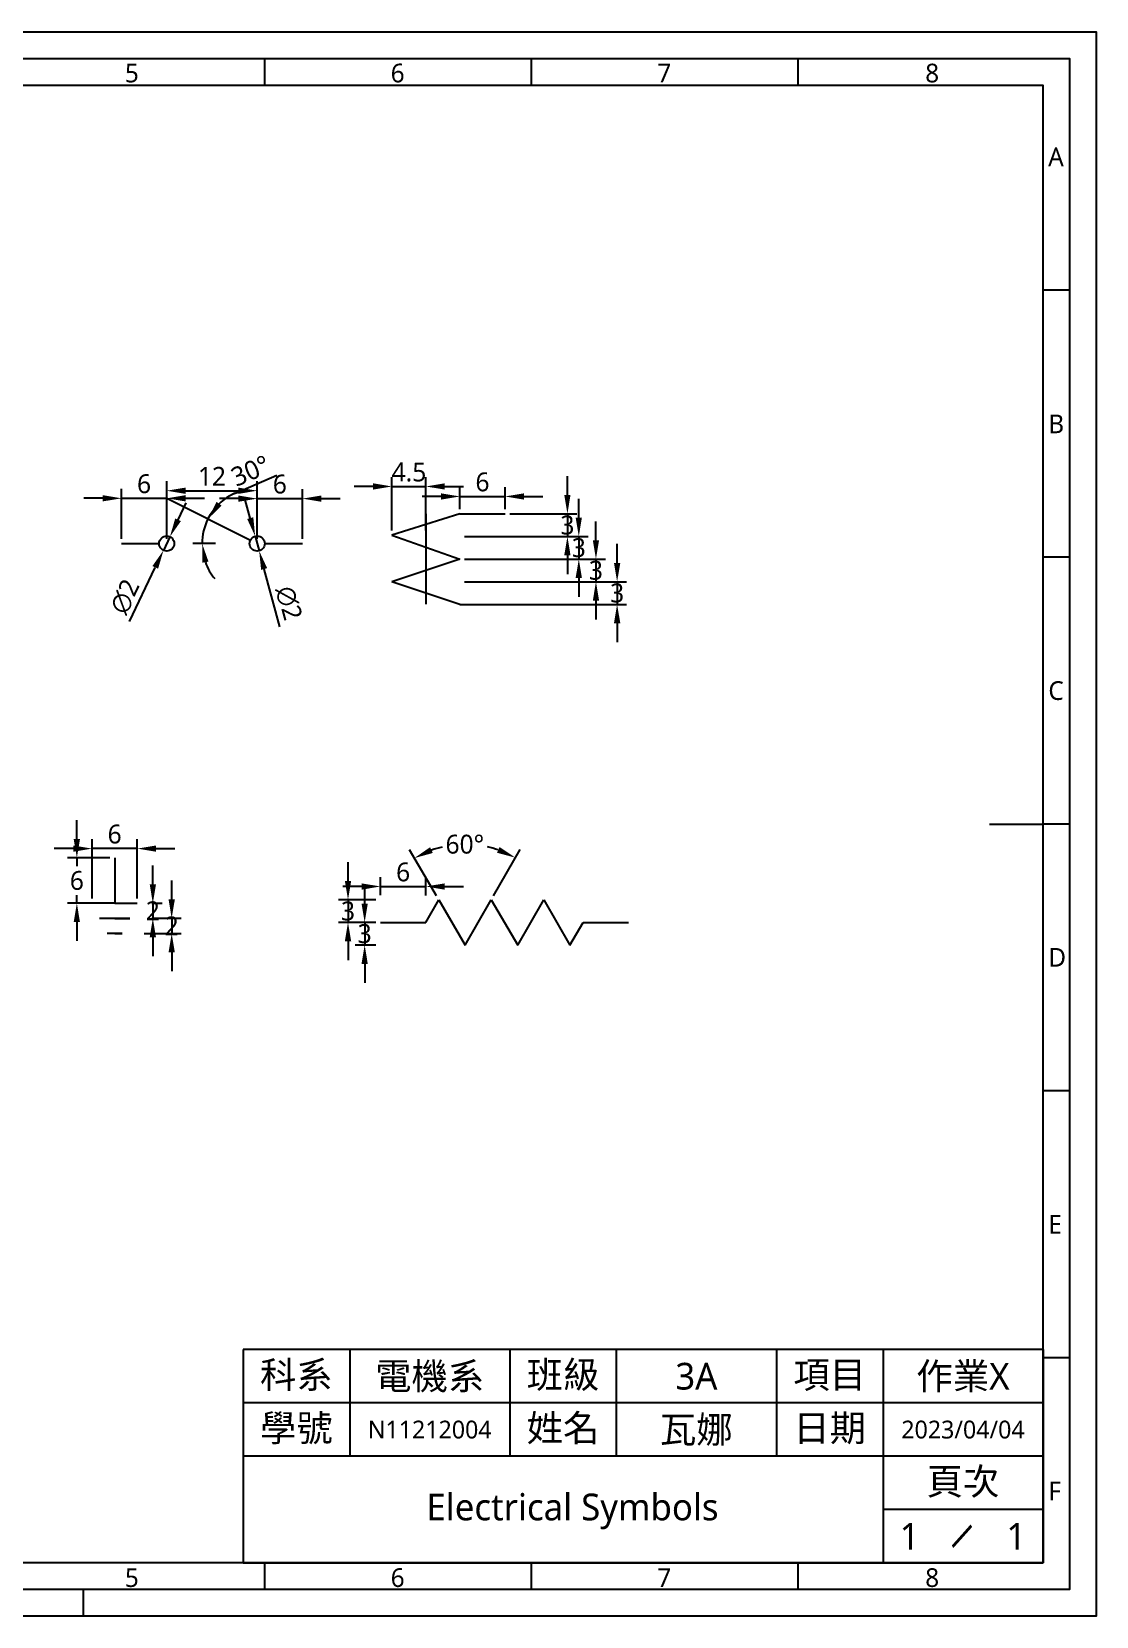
# Model space of a CAD drawing. Header units: millimetres. Extents: x -25 to 272, y -1 to 209.
# Drawn here: x 130.6 to 271.7, y -1.1 to 208.9 of the extents above; entities that cross this region are included whole.
import ezdxf
from ezdxf.enums import TextEntityAlignment as Align

# ---------------------------------------------------------------- set-up
doc = ezdxf.new("R2010")
doc.units = ezdxf.units.MM
doc.header["$LTSCALE"] = 6
for name, color, linetype in [('035', 5, 'Continuous'), ('07', 7, 'Continuous'), ('Layer2', 30, 'Continuous')]:
    doc.layers.add(name, color=color, linetype=linetype)
doc.styles.add('ISO Proportional', font='Microsoft JhengHei.ttf')
doc.styles.get("Standard").update_dxf_attribs({"font": 'Microsoft JhengHei.ttf'})
doc.styles.add('WD', font='Microsoft JhengHei.ttf')
doc.dimstyles.get("Standard").update_dxf_attribs({"dimtxt": 0.18, "dimasz": 0.18, "dimexe": 0.18, "dimexo": 0.0625, "dimgap": 0.09, "dimtad": 0, "dimtih": 1, "dimtoh": 1, "dimzin": 0, "dimdsep": 46, "dimtxsty": 'WD', "dimcen": 0.09, "dimadec": 0, "dimazin": 0, "dimtfac": 1, "dimtofl": 0, "dimtmove": 2, "dimatfit": 3, "dimfxl": 1, "dimtolj": 1, "dimtzin": 0, "dimarcsym": 0})

# ---------------------------------------------------------------- blocks, each defined once
blk = doc.blocks.new('IEC_border_a3')
at = {"layer": '035'}
for p, q in [((264, 292), (264, 287)), ((314, 292), (314, 287)), ((364, 292), (364, 287)), ((414.97, 248.54), (409.98, 248.54)), ((414.98, 198.5), (410, 198.5)), ((414.98, 148.5), (410, 148.5)), ((414.98, 98.5), (410, 98.5)), ((415, 48.46), (410.02, 48.46)), ((264, 10), (264, 5)), ((314, 10), (314, 5)), ((364, 10), (364, 5)), ((230, 5), (230, 0))]:
    blk.add_line(p, q, dxfattribs=at)
for points in [[(0, 297), (420, 297), (420, 0), (0, 0)], [(18, 287), (410, 287), (410, 10), (18, 10)]]:
    blk.add_lwpolyline(points, close=True, dxfattribs=at)
at = {"layer": '07'}
blk.add_line((400, 148.5), (410, 148.5), dxfattribs=at)
blk.add_lwpolyline([(13, 292), (415, 292), (415, 5), (13, 5)], close=True, dxfattribs=at)
at = {"layer": '035', "style": 'ISO Proportional'}
for s, p in [('5', (237.84, 287.5)), ('6', (287.69, 287.5)), ('7', (337.67, 287.5)), ('8', (387.92, 287.5)), ('A', (410.98, 271.79)), ('B', (411, 221.75)), ('C', (411, 171.75)), ('D', (411, 121.75)), ('E', (411.02, 71.72)), ('F', (411.02, 21.72)), ('5', (237.84, 5.5)), ('6', (287.69, 5.5)), ('7', (337.67, 5.5)), ('8', (387.92, 5.5))]:
    blk.add_text(s, height=3.5, dxfattribs=at).set_placement(p)
blk = doc.blocks.new('電腦輔助電機製圖作業圖框')
for p, q in [((289.9, 35.35), (183.84, 35.35)), ((183.84, 35.35), (183.84, 7.07)), ((197.98, 35.35), (197.98, 21.21)), ((219.19, 35.35), (219.19, 21.21)), ((233.33, 35.35), (233.33, 21.21)), ((254.55, 35.35), (254.55, 21.21)), ((268.69, 35.35), (268.69, 7.07)), ((289.9, 7.07), (289.9, 35.35)), ((289.9, 35.35), (289.9, 7.07)), ((289.9, 28.28), (183.84, 28.28)), ((289.9, 21.21), (183.84, 21.21)), ((289.9, 14.14), (268.69, 14.14)), ((183.84, 7.07), (289.9, 7.07))]:
    blk.add_line(p, q)
at = {"xscale": 0.7070707070707071, "yscale": 0.7070707070707071, "zscale": 0.7070707070707071}
blk.add_blockref('IEC_border_a3', (0, 0), dxfattribs=at)
at = {"insert": (190.91, 31.82), "char_height": 3.535, "attachment_point": 5, "style": 'ISO Proportional'}
blk.add_mtext_dynamic_manual_height_columns('科系', width=14.1414, gutter_width=8.84, heights=[0], dxfattribs=at)
at = {"char_height": 3.535, "attachment_point": 5}
for s, width, insert in [('班級', 14.1414, (226.26, 31.82)), ('項目', 14.1414, (261.62, 31.82)), ('學號', 14.1414, (190.91, 24.75)), ('姓名', 14.1414, (226.26, 24.75)), ('日期', 14.1414, (261.62, 24.75)), ('頁次', 21.2121, (279.29, 17.68))]:
    blk.add_mtext_dynamic_manual_height_columns(s, width=width, gutter_width=8.84, heights=[0], dxfattribs=dict(at, insert=insert))
at = {"insert": (279.16, 10.61), "char_height": 3.535, "attachment_point": 5, "rotation": 119.0276}
blk.add_mtext_dynamic_manual_height_columns('\\\\', width=21.2121, gutter_width=17.68, heights=[0], dxfattribs=at)
for tag, height, p in [('@科系', 3.54, (208.59, 31.82)), ('@班級', 3.54, (243.94, 31.82)), ('@項目', 3.54, (279.29, 31.82)), ('@學號', 2.36, (208.59, 24.75)), ('@姓名', 3.54, (243.94, 24.75)), ('@日期', 2.36, (279.29, 24.75)), ('@作業', 3.54, (227.52, 14.49)), ('@頁次', 3.54, (272.22, 10.61)), ('@總頁次', 3.54, (286.36, 10.61))]:
    blk.add_attdef(tag, text='', height=height).set_placement(p, align=Align.MIDDLE_CENTER)
at = {"flags": 9}
blk.add_attdef('WD_TB', (0, 0), '', height=3.54, dxfattribs=at)
blk = doc.blocks.new('*D33')
at = {"layer": 'Defpoints', "color": 0, "transparency": 16777216}
for p in [(148.49, 147.07), (142.49, 141.07), (148.49, 141.07)]:
    blk.add_point(p, dxfattribs=at)
at = {"layer": 'Layer2', "color": 0, "lineweight": -2, "transparency": 16777216}
for p, q in [((139.99, 147.07), (137.49, 147.07)), ((142.49, 141.7), (142.49, 148.32)), ((142.49, 147.07), (148.49, 147.07)), ((148.49, 141.7), (148.49, 148.32)), ((150.99, 147.07), (153.49, 147.07))]:
    blk.add_line(p, q, dxfattribs=at)
at = {"layer": 'Layer2', "color": 0, "transparency": 16777216}
for points in [[(139.99, 147.49), (139.99, 146.66), (142.49, 147.07)], [(150.99, 147.49), (150.99, 146.66), (148.49, 147.07)]]:
    blk.add_solid(points, dxfattribs=at)
at = {"layer": 'Layer2', "color": 0, "transparency": 16777216, "insert": (145.49, 148.99), "char_height": 2.5, "attachment_point": 5}
blk.add_mtext('\\A1;6', dxfattribs=at)
blk = doc.blocks.new('*D34')
at = {"layer": 'Defpoints', "color": 0, "transparency": 16777216}
for p in [(166.49, 147.03), (160.49, 141.07), (166.49, 141.07)]:
    blk.add_point(p, dxfattribs=at)
at = {"layer": 'Layer2', "color": 0, "lineweight": -2, "transparency": 16777216}
for p, q in [((157.99, 147.03), (155.49, 147.03)), ((160.49, 141.7), (160.49, 148.28)), ((160.49, 147.03), (166.49, 147.03)), ((166.49, 141.7), (166.49, 148.28)), ((168.99, 147.03), (171.49, 147.03))]:
    blk.add_line(p, q, dxfattribs=at)
at = {"layer": 'Layer2', "color": 0, "transparency": 16777216}
for points in [[(157.99, 147.44), (157.99, 146.61), (160.49, 147.03)], [(168.99, 147.44), (168.99, 146.61), (166.49, 147.03)]]:
    blk.add_solid(points, dxfattribs=at)
at = {"layer": 'Layer2', "color": 0, "transparency": 16777216, "insert": (163.49, 148.94), "char_height": 2.5, "attachment_point": 5}
blk.add_mtext('\\A1;6', dxfattribs=at)
blk = doc.blocks.new('*D35')
at = {"layer": 'Defpoints', "color": 0, "transparency": 16777216}
for p in [(160.49, 148.08), (148.49, 141.07), (160.49, 141.07)]:
    blk.add_point(p, dxfattribs=at)
at = {"layer": 'Layer2', "color": 0, "lineweight": -2, "transparency": 16777216}
for p, q in [((148.49, 141.7), (148.49, 149.33)), ((160.49, 141.7), (160.49, 149.33)), ((150.99, 148.08), (157.99, 148.08))]:
    blk.add_line(p, q, dxfattribs=at)
at = {"layer": 'Layer2', "color": 0, "transparency": 16777216}
for points in [[(150.99, 148.49), (150.99, 147.66), (148.49, 148.08)], [(157.99, 148.49), (157.99, 147.66), (160.49, 148.08)]]:
    blk.add_solid(points, dxfattribs=at)
at = {"layer": 'Layer2', "color": 0, "transparency": 16777216, "insert": (154.49, 149.98), "char_height": 2.5, "attachment_point": 5}
blk.add_mtext('\\A1;12', dxfattribs=at)
blk = doc.blocks.new('*D37')
at = {"layer": 'Defpoints', "color": 0, "transparency": 16777216}
for p in [(193.36, 145.02), (193.75, 142.02), (201.62, 142.02)]:
    blk.add_point(p, dxfattribs=at)
at = {"layer": 'Layer2', "color": 0, "lineweight": -2, "transparency": 16777216}
for p, q in [((201.62, 147.52), (201.62, 150.02)), ((193.98, 145.02), (202.87, 145.02)), ((201.62, 145.02), (201.62, 142.02)), ((194.38, 142.02), (202.87, 142.02)), ((201.62, 139.52), (201.62, 137.02))]:
    blk.add_line(p, q, dxfattribs=at)
at = {"layer": 'Layer2', "color": 0, "transparency": 16777216}
for points in [[(201.2, 147.52), (202.03, 147.52), (201.62, 145.02)], [(201.2, 139.52), (202.03, 139.52), (201.62, 142.02)]]:
    blk.add_solid(points, dxfattribs=at)
at = {"layer": 'Layer2', "color": 0, "transparency": 16777216, "insert": (201.62, 143.52), "char_height": 2.5, "attachment_point": 5}
blk.add_mtext('\\A1;3', dxfattribs=at)
blk = doc.blocks.new('*D38')
at = {"layer": 'Defpoints', "color": 0, "transparency": 16777216}
for p in [(187.36, 142.02), (187.36, 139.02), (203.13, 139.02)]:
    blk.add_point(p, dxfattribs=at)
at = {"layer": 'Layer2', "color": 0, "lineweight": -2, "transparency": 16777216}
for p, q in [((203.13, 144.52), (203.13, 147.02)), ((187.98, 142.02), (204.38, 142.02)), ((203.13, 142.02), (203.13, 139.02)), ((187.98, 139.02), (204.38, 139.02)), ((203.13, 136.52), (203.13, 134.02))]:
    blk.add_line(p, q, dxfattribs=at)
at = {"layer": 'Layer2', "color": 0, "transparency": 16777216}
for points in [[(202.71, 144.52), (203.54, 144.52), (203.13, 142.02)], [(202.71, 136.52), (203.54, 136.52), (203.13, 139.02)]]:
    blk.add_solid(points, dxfattribs=at)
at = {"layer": 'Layer2', "color": 0, "transparency": 16777216, "insert": (203.13, 140.52), "char_height": 2.5, "attachment_point": 5}
blk.add_mtext('\\A1;3', dxfattribs=at)
blk = doc.blocks.new('*D39')
at = {"layer": 'Defpoints', "color": 0, "transparency": 16777216}
for p in [(187.36, 139.02), (187.36, 136.02), (205.4, 136.02)]:
    blk.add_point(p, dxfattribs=at)
at = {"layer": 'Layer2', "color": 0, "lineweight": -2, "transparency": 16777216}
for p, q in [((205.4, 141.52), (205.4, 144.02)), ((187.98, 139.02), (206.65, 139.02)), ((205.4, 139.02), (205.4, 136.02)), ((187.98, 136.02), (206.65, 136.02)), ((205.4, 133.52), (205.4, 131.02))]:
    blk.add_line(p, q, dxfattribs=at)
at = {"layer": 'Layer2', "color": 0, "transparency": 16777216}
for points in [[(204.99, 141.52), (205.82, 141.52), (205.4, 139.02)], [(204.99, 133.52), (205.82, 133.52), (205.4, 136.02)]]:
    blk.add_solid(points, dxfattribs=at)
at = {"layer": 'Layer2', "color": 0, "transparency": 16777216, "insert": (205.4, 137.52), "char_height": 2.5, "attachment_point": 5}
blk.add_mtext('\\A1;3', dxfattribs=at)
blk = doc.blocks.new('*D40')
at = {"layer": 'Defpoints', "color": 0, "transparency": 16777216}
for p in [(187.36, 136.02), (187.36, 133.02), (208.21, 133.02)]:
    blk.add_point(p, dxfattribs=at)
at = {"layer": 'Layer2', "color": 0, "lineweight": -2, "transparency": 16777216}
for p, q in [((208.21, 138.52), (208.21, 141.02)), ((187.98, 136.02), (209.46, 136.02)), ((208.21, 136.02), (208.21, 133.02)), ((187.98, 133.02), (209.46, 133.02)), ((208.21, 130.52), (208.21, 128.02))]:
    blk.add_line(p, q, dxfattribs=at)
at = {"layer": 'Layer2', "color": 0, "transparency": 16777216}
for points in [[(207.79, 138.52), (208.63, 138.52), (208.21, 136.02)], [(207.79, 130.52), (208.63, 130.52), (208.21, 133.02)]]:
    blk.add_solid(points, dxfattribs=at)
at = {"layer": 'Layer2', "color": 0, "transparency": 16777216, "insert": (208.21, 134.52), "char_height": 2.5, "attachment_point": 5}
blk.add_mtext('\\A1;3', dxfattribs=at)
blk = doc.blocks.new('*D41')
at = {"layer": 'Defpoints', "color": 0, "transparency": 16777216}
for p in [(193.36, 147.32), (187.36, 145.02), (193.36, 145.02)]:
    blk.add_point(p, dxfattribs=at)
at = {"layer": 'Layer2', "color": 0, "lineweight": -2, "transparency": 16777216}
for p, q in [((184.86, 147.32), (182.36, 147.32)), ((187.36, 145.64), (187.36, 148.57)), ((187.36, 147.32), (193.36, 147.32)), ((193.36, 145.64), (193.36, 148.57)), ((195.86, 147.32), (198.36, 147.32))]:
    blk.add_line(p, q, dxfattribs=at)
at = {"layer": 'Layer2', "color": 0, "transparency": 16777216}
for points in [[(184.86, 147.73), (184.86, 146.9), (187.36, 147.32)], [(195.86, 147.73), (195.86, 146.9), (193.36, 147.32)]]:
    blk.add_solid(points, dxfattribs=at)
at = {"layer": 'Layer2', "color": 0, "transparency": 16777216, "insert": (190.36, 149.23), "char_height": 2.5, "attachment_point": 5}
blk.add_mtext('\\A1;6', dxfattribs=at)
blk = doc.blocks.new('*D42')
at = {"layer": 'Defpoints', "color": 0, "transparency": 16777216}
for p in [(182.86, 148.64), (178.36, 142.17), (182.86, 142.17)]:
    blk.add_point(p, dxfattribs=at)
at = {"layer": 'Layer2', "color": 0, "lineweight": -2, "transparency": 16777216}
for p, q in [((178.36, 142.8), (178.36, 149.89)), ((182.86, 142.8), (182.86, 149.89)), ((175.86, 148.64), (173.36, 148.64)), ((178.36, 148.64), (182.86, 148.64)), ((185.36, 148.64), (187.86, 148.64))]:
    blk.add_line(p, q, dxfattribs=at)
at = {"layer": 'Layer2', "color": 0, "transparency": 16777216}
for points in [[(175.86, 149.06), (175.86, 148.23), (178.36, 148.64)], [(185.36, 149.06), (185.36, 148.23), (182.86, 148.64)]]:
    blk.add_solid(points, dxfattribs=at)
at = {"layer": 'Layer2', "color": 0, "transparency": 16777216, "insert": (180.61, 150.54), "char_height": 2.5, "attachment_point": 5}
blk.add_mtext('\\A1;4.5', dxfattribs=at)
blk = doc.blocks.new('*D52')
at = {"layer": 'Defpoints', "color": 0, "transparency": 16777216}
for p in [(148.92, 141.98), (148.06, 140.17)]:
    blk.add_point(p, dxfattribs=at)
at = {"layer": 'Layer2', "color": 0, "lineweight": -2, "transparency": 16777216}
for p, q in [((150, 144.23), (151.08, 146.49)), ((148.92, 141.98), (148.06, 140.17)), ((143.55, 130.74), (146.98, 137.92))]:
    blk.add_line(p, q, dxfattribs=at)
at = {"layer": 'Layer2', "color": 0, "transparency": 16777216}
for points in [[(149.62, 144.41), (150.37, 144.05), (148.92, 141.98)], [(146.6, 138.1), (147.35, 137.74), (148.06, 140.17)]]:
    blk.add_solid(points, dxfattribs=at)
at = {"layer": 'Layer2', "color": 0, "transparency": 16777216, "insert": (142.95, 134.05), "char_height": 2.5, "attachment_point": 5, "rotation": 64.4464}
blk.add_mtext('\\A1;∅2', dxfattribs=at)
blk = doc.blocks.new('*D53')
at = {"layer": 'Defpoints', "color": 0, "transparency": 16777216}
for p in [(160.22, 142.04), (160.75, 140.11)]:
    blk.add_point(p, dxfattribs=at)
at = {"layer": 'Layer2', "color": 0, "lineweight": -2, "transparency": 16777216}
for p, q in [((159.57, 144.45), (158.91, 146.86)), ((160.22, 142.04), (160.75, 140.11)), ((163.5, 130.02), (161.41, 137.7))]:
    blk.add_line(p, q, dxfattribs=at)
at = {"layer": 'Layer2', "color": 0, "transparency": 16777216}
for points in [[(159.97, 144.56), (159.16, 144.34), (160.22, 142.04)], [(161.81, 137.81), (161.01, 137.59), (160.75, 140.11)]]:
    blk.add_solid(points, dxfattribs=at)
at = {"layer": 'Layer2', "color": 0, "transparency": 16777216, "insert": (164.68, 133.17), "char_height": 2.5, "attachment_point": 5, "rotation": 285.2617}
blk.add_mtext('\\A1;∅2', dxfattribs=at)
blk = doc.blocks.new('*D60')
at = {"layer": 'Defpoints', "color": 0, "transparency": 16777216}
for p in [(141.59, 99.41), (136.58, 93.41), (141.59, 93.41)]:
    blk.add_point(p, dxfattribs=at)
at = {"layer": 'Layer2', "color": 0, "lineweight": -2, "transparency": 16777216}
for p, q in [((136.58, 101.91), (136.58, 104.41)), ((140.97, 99.41), (135.33, 99.41)), ((136.58, 99.41), (136.58, 98.32)), ((140.97, 93.41), (135.33, 93.41)), ((136.58, 93.41), (136.58, 94.49)), ((136.58, 90.91), (136.58, 88.41))]:
    blk.add_line(p, q, dxfattribs=at)
at = {"layer": 'Layer2', "color": 0, "transparency": 16777216}
for points in [[(136.16, 101.91), (136.99, 101.91), (136.58, 99.41)], [(136.16, 90.91), (136.99, 90.91), (136.58, 93.41)]]:
    blk.add_solid(points, dxfattribs=at)
at = {"layer": 'Layer2', "color": 0, "transparency": 16777216, "insert": (136.58, 96.41), "char_height": 2.5, "attachment_point": 5}
blk.add_mtext('\\A1;6', dxfattribs=at)
blk = doc.blocks.new('*D61')
at = {"layer": 'Defpoints', "color": 0, "transparency": 16777216}
for p in [(138.59, 100.65), (138.59, 93.41), (144.59, 93.41)]:
    blk.add_point(p, dxfattribs=at)
at = {"layer": 'Layer2', "color": 0, "lineweight": -2, "transparency": 16777216}
for p, q in [((138.59, 94.03), (138.59, 101.9)), ((144.59, 94.03), (144.59, 101.9)), ((136.09, 100.65), (133.59, 100.65)), ((144.59, 100.65), (138.59, 100.65)), ((147.09, 100.65), (149.59, 100.65))]:
    blk.add_line(p, q, dxfattribs=at)
at = {"layer": 'Layer2', "color": 0, "transparency": 16777216}
for points in [[(136.09, 101.06), (136.09, 100.23), (138.59, 100.65)], [(147.09, 101.06), (147.09, 100.23), (144.59, 100.65)]]:
    blk.add_solid(points, dxfattribs=at)
at = {"layer": 'Layer2', "color": 0, "transparency": 16777216, "insert": (141.59, 102.56), "char_height": 2.5, "attachment_point": 5}
blk.add_mtext('\\A1;6', dxfattribs=at)
blk = doc.blocks.new('*D62')
at = {"layer": 'Defpoints', "color": 0, "transparency": 16777216}
for p in [(145.89, 93.41), (145.89, 91.41), (146.65, 91.41)]:
    blk.add_point(p, dxfattribs=at)
at = {"layer": 'Layer2', "color": 0, "lineweight": -2, "transparency": 16777216}
for p, q in [((146.65, 95.91), (146.65, 98.41)), ((146.52, 93.41), (147.9, 93.41)), ((146.65, 93.41), (146.65, 91.41)), ((146.52, 91.41), (147.9, 91.41)), ((146.65, 88.91), (146.65, 86.41))]:
    blk.add_line(p, q, dxfattribs=at)
at = {"layer": 'Layer2', "color": 0, "transparency": 16777216}
for points in [[(146.24, 95.91), (147.07, 95.91), (146.65, 93.41)], [(146.24, 88.91), (147.07, 88.91), (146.65, 91.41)]]:
    blk.add_solid(points, dxfattribs=at)
at = {"layer": 'Layer2', "color": 0, "transparency": 16777216, "insert": (146.65, 92.41), "char_height": 2.5, "attachment_point": 5}
blk.add_mtext('\\A1;2', dxfattribs=at)
blk = doc.blocks.new('*D63')
at = {"layer": 'Defpoints', "color": 0, "transparency": 16777216}
for p in [(145.89, 91.41), (144.87, 89.41), (149.15, 89.41)]:
    blk.add_point(p, dxfattribs=at)
at = {"layer": 'Layer2', "color": 0, "lineweight": -2, "transparency": 16777216}
for p, q in [((149.15, 93.91), (149.15, 96.41)), ((146.52, 91.41), (150.4, 91.41)), ((149.15, 91.41), (149.15, 89.41)), ((145.5, 89.41), (150.4, 89.41)), ((149.15, 86.91), (149.15, 84.41))]:
    blk.add_line(p, q, dxfattribs=at)
at = {"layer": 'Layer2', "color": 0, "transparency": 16777216}
for points in [[(148.74, 93.91), (149.57, 93.91), (149.15, 91.41)], [(148.74, 86.91), (149.57, 86.91), (149.15, 89.41)]]:
    blk.add_solid(points, dxfattribs=at)
at = {"layer": 'Layer2', "color": 0, "transparency": 16777216, "insert": (149.15, 90.41), "char_height": 2.5, "attachment_point": 5}
blk.add_mtext('\\A1;2', dxfattribs=at)
blk = doc.blocks.new('*D64')
at = {"layer": 'Defpoints', "color": 0, "transparency": 16777216}
for p in [(176.84, 93.87), (172.53, 90.87), (176.84, 90.87)]:
    blk.add_point(p, dxfattribs=at)
at = {"layer": 'Layer2', "color": 0, "lineweight": -2, "transparency": 16777216}
for p, q in [((172.53, 96.37), (172.53, 98.87)), ((176.22, 93.87), (171.28, 93.87)), ((172.53, 93.87), (172.53, 90.87)), ((176.22, 90.87), (171.28, 90.87)), ((172.53, 88.37), (172.53, 85.87))]:
    blk.add_line(p, q, dxfattribs=at)
at = {"layer": 'Layer2', "color": 0, "transparency": 16777216}
for points in [[(172.11, 96.37), (172.95, 96.37), (172.53, 93.87)], [(172.11, 88.37), (172.95, 88.37), (172.53, 90.87)]]:
    blk.add_solid(points, dxfattribs=at)
at = {"layer": 'Layer2', "color": 0, "transparency": 16777216, "insert": (172.53, 92.37), "char_height": 2.5, "attachment_point": 5}
blk.add_mtext('\\A1;3', dxfattribs=at)
blk = doc.blocks.new('*D65')
at = {"layer": 'Defpoints', "color": 0, "transparency": 16777216}
for p in [(176.84, 90.87), (174.74, 87.87), (176.84, 87.87)]:
    blk.add_point(p, dxfattribs=at)
at = {"layer": 'Layer2', "color": 0, "lineweight": -2, "transparency": 16777216}
for p, q in [((174.74, 93.37), (174.74, 95.87)), ((176.22, 90.87), (173.49, 90.87)), ((174.74, 90.87), (174.74, 87.87)), ((176.22, 87.87), (173.49, 87.87)), ((174.74, 85.37), (174.74, 82.87))]:
    blk.add_line(p, q, dxfattribs=at)
at = {"layer": 'Layer2', "color": 0, "transparency": 16777216}
for points in [[(174.32, 93.37), (175.15, 93.37), (174.74, 90.87)], [(174.32, 85.37), (175.15, 85.37), (174.74, 87.87)]]:
    blk.add_solid(points, dxfattribs=at)
at = {"layer": 'Layer2', "color": 0, "transparency": 16777216, "insert": (174.74, 89.37), "char_height": 2.5, "attachment_point": 5}
blk.add_mtext('\\A1;3', dxfattribs=at)
blk = doc.blocks.new('*D66')
at = {"layer": 'Defpoints', "color": 0, "transparency": 16777216}
for p in [(182.84, 95.63), (176.84, 93.87), (182.84, 93.83)]:
    blk.add_point(p, dxfattribs=at)
at = {"layer": 'Layer2', "color": 0, "lineweight": -2, "transparency": 16777216}
for p, q in [((176.84, 94.5), (176.84, 96.88)), ((182.84, 94.45), (182.84, 96.88)), ((174.34, 95.63), (171.84, 95.63)), ((176.84, 95.63), (182.84, 95.63)), ((185.34, 95.63), (187.84, 95.63))]:
    blk.add_line(p, q, dxfattribs=at)
at = {"layer": 'Layer2', "color": 0, "transparency": 16777216}
for points in [[(174.34, 96.04), (174.34, 95.21), (176.84, 95.63)], [(185.34, 96.04), (185.34, 95.21), (182.84, 95.63)]]:
    blk.add_solid(points, dxfattribs=at)
at = {"layer": 'Layer2', "color": 0, "transparency": 16777216, "insert": (179.84, 97.54), "char_height": 2.5, "attachment_point": 5}
blk.add_mtext('\\A1;6', dxfattribs=at)
blk = doc.blocks.new('*D67')
at = {"layer": 'Defpoints', "color": 0, "transparency": 16777216}
for p in [(190.34, 101.03), (184.56, 93.87), (191.52, 93.87), (188.07, 87.87), (188.07, 87.87)]:
    blk.add_point(p, dxfattribs=at)
at = {"layer": 'Layer2', "color": 0, "lineweight": -2, "transparency": 16777216}
for p, q in [((184.24, 94.41), (180.69, 100.47)), ((191.83, 94.41), (195.35, 100.53))]:
    blk.add_line(p, q, dxfattribs=at)
for start, end in [(103.3016, 109.5967), (70.8474, 77.1543)]:
    blk.add_arc((188.07, 87.87), 13.35, start, end, dxfattribs=at)
at = {"layer": 'Layer2', "color": 0, "transparency": 16777216}
for points in [[(183.77, 100.07), (183.41, 100.83), (181.32, 99.39)], [(192.62, 100.86), (192.28, 100.1), (194.72, 99.45)]]:
    blk.add_solid(points, dxfattribs=at)
at = {"layer": 'Layer2', "color": 0, "transparency": 16777216, "insert": (188.02, 101.22), "char_height": 2.5, "attachment_point": 5}
blk.add_mtext('\\A1;60°', dxfattribs=at)
blk = doc.blocks.new('*D68')
at = {"layer": 'Defpoints', "color": 0, "transparency": 16777216}
for p in [(148.49, 147.07), (153.28, 142.2), (155.59, 141.07), (159.59, 141.52), (160.49, 141.07)]:
    blk.add_point(p, dxfattribs=at)
at = {"layer": 'Layer2', "color": 0, "lineweight": -2, "transparency": 16777216}
for p, q in [((157.59, 147.77), (163.11, 150.15)), ((154.97, 141.07), (151.94, 141.07))]:
    blk.add_line(p, q, dxfattribs=at)
for start, end in [(113.3609, 153.4349), (113.9781, 133.7065), (153.4349, 180), (199.7284, 219.4568)]:
    blk.add_arc((160.49, 141.07), 7.3, start, end, dxfattribs=at)
at = {"layer": 'Layer2', "color": 0, "transparency": 16777216}
for points in [[(155.78, 146.1), (155.11, 146.6), (153.96, 144.34)], [(153.21, 138.54), (154.03, 138.68), (153.19, 141.07)]]:
    blk.add_solid(points, dxfattribs=at)
at = {"layer": 'Layer2', "color": 0, "transparency": 16777216, "insert": (159.59, 150.72), "char_height": 2.5, "attachment_point": 5, "rotation": 23.3609}
blk.add_mtext('\\A1;30°', dxfattribs=at)

msp = doc.modelspace()

# ---------------------------------------------------------------- linework, layer by layer
for p, q in [((148.48811, 147.07354), (159.59369, 141.52076)), ((187.35913, 145.01744), (178.35913, 142.17474)), ((182.85913, 145.01744), (182.85913, 133.03749)), ((187.35913, 145.01744), (193.35913, 145.01744)), ((142.48811, 141.07354), (147.48811, 141.07354)), ((161.48811, 141.07354), (166.48811, 141.07354)), ((178.35913, 142.17474), (187.35913, 139.01745)), ((187.35913, 139.01745), (178.35913, 136.01745)), ((187.35913, 133.01746), (178.35913, 136.01745)), ((187.35913, 133.01746), (193.35913, 133.01746)), ((141.59196, 99.40629), (141.59196, 93.40629)), ((141.59196, 93.40629), (138.59196, 93.40629)), ((141.59196, 93.40629), (144.59196, 93.40629)), ((182.84133, 90.87071), (184.55634, 93.87071)), ((184.55634, 93.87071), (188.0682, 87.87071)), ((188.0682, 87.87071), (191.51791, 93.87071)), ((191.51791, 93.87071), (195.02976, 87.87071)), ((195.02976, 87.87071), (198.47947, 93.87071)), ((198.47947, 93.87071), (201.96025, 87.87071)), ((141.59196, 91.40629), (139.59196, 91.40629)), ((141.59196, 91.40629), (143.59195, 91.402)), ((143.59195, 91.402), (141.59196, 91.40629)), ((176.84133, 90.87071), (182.84133, 90.87071)), ((201.96025, 87.87071), (203.70064, 90.87071)), ((203.70064, 90.87071), (209.70064, 90.87071)), ((142.59196, 89.40629), (140.59196, 89.40629)), ((141.59196, 89.40629), (142.59196, 89.40629))]:
    msp.add_line(p, q)
for centre in [(148.48811, 141.07354), (160.48811, 141.07354)]:
    msp.add_circle(centre, 1)

# ---------------------------------------------------------------- block references
msp.add_blockref('電腦輔助電機製圖作業圖框', (-25.22527, -1.0899)).add_auto_attribs({'@日期': '2023/04/04', '@項目': '作業X', '@總頁次': '1', '@頁次': '1', '@姓名': '瓦娜', '@班級': '3A', '@學號': 'N11212004', '@科系': '電機系', '@作業': 'Electrical Symbols'})

# ---------------------------------------------------------------- dimensions: what is measured, and where the dimension line sits
at = {"layer": 'Layer2'}
dim = msp.add_angular_dim_2l(base=(153.27852, 142.19674), line1=((160.48811, 141.07354), (155.59068, 141.07354)), line2=((148.48811, 147.07354), (159.59369, 141.52076)), text='30°', dimstyle='Standard', override={"dimtxt": 2.5, "dimasz": 2.5, "dimexe": 1.25, "dimexo": 0.625, "dimgap": 0.625, "dimtad": 1, "dimtoh": 0, "dimdec": 4, "dimzin": 8, "dimlunit": 6, "dimtxsty": 'Standard', "dimcen": 2.5, "dimtdec": 4, "dimtofl": 1, "dimtmove": 0, "dimtvp": 1}, dxfattribs=at)
dim.commit()
dim.dimension.update_dxf_attribs({"geometry": '*D68', "text_midpoint": (159.59246, 150.72292)})
for base, p1, p2, picture, middle in [((160.48811, 148.07776), (148.48811, 141.07354), (160.48811, 141.07354), '*D35', (154.48811, 149.98101)), ((148.48811, 147.07354), (142.48811, 141.07354), (148.48811, 141.07354), '*D33', (145.48811, 148.99051)), ((166.48811, 147.02536), (160.48811, 141.07354), (166.48811, 141.07354), '*D34', (163.48811, 148.94232)), ((193.35913, 147.31751), (187.35913, 145.01744), (193.35913, 145.01744), '*D41', (190.35913, 149.23447)), ((138.59196, 100.64673), (144.59196, 93.40629), (138.59196, 93.40629), '*D61', (141.59196, 102.56369)), ((182.84133, 95.62649), (176.84133, 93.87071), (182.84133, 93.82522), '*D66', (179.84133, 97.54346))]:
    dim = msp.add_linear_dim(base=base, p1=p1, p2=p2, dimstyle='Standard', override={"dimtxt": 2.5, "dimasz": 2.5, "dimexe": 1.25, "dimexo": 0.625, "dimgap": 0.625, "dimtad": 1, "dimtoh": 0, "dimdec": 4, "dimzin": 8, "dimlunit": 6, "dimtxsty": 'Standard', "dimcen": 2.5, "dimtdec": 4, "dimtofl": 1, "dimtmove": 0, "dimtvp": 1}, dxfattribs=at)
    dim.commit()
    dim.dimension.update_dxf_attribs({"geometry": picture, "text_midpoint": middle})
dim = msp.add_linear_dim(base=(182.85913, 148.64294), p1=(178.35913, 142.17474), p2=(182.85913, 142.17474), dimstyle='Standard', override={"dimtxt": 2.5, "dimasz": 2.5, "dimexe": 1.25, "dimexo": 0.625, "dimgap": 0.625, "dimtad": 1, "dimtoh": 0, "dimdec": 4, "dimzin": 8, "dimlunit": 6, "dimtxsty": 'Standard', "dimcen": 2.5, "dimtdec": 4, "dimtofl": 1, "dimtmove": 0, "dimtvp": 1}, dxfattribs=at)
dim.commit()
dim.dimension.update_dxf_attribs({"geometry": '*D42', "text_midpoint": (180.60913, 148.64294), "dimtype": 160})
for base, p1, p2, picture, middle in [((201.61701, 142.01744), (193.35913, 145.01744), (193.75042, 142.01744), '*D37', (201.61701, 143.51744)), ((203.12526, 139.01745), (187.35913, 142.01744), (187.35913, 139.01745), '*D38', (203.12526, 140.51744)), ((205.40243, 136.01745), (187.35913, 139.01745), (187.35913, 136.01745), '*D39', (205.40243, 137.51745)), ((208.20959, 133.01746), (187.35913, 136.01745), (187.35913, 133.01746), '*D40', (208.20959, 134.51745)), ((172.529, 90.87071), (176.84133, 93.87071), (176.84133, 90.87071), '*D64', (172.529, 92.37071)), ((146.65286, 91.40629), (145.8935, 93.40629), (145.8935, 91.40629), '*D62', (146.65286, 92.40629)), ((149.15286, 89.40629), (145.8935, 91.40629), (144.87398, 89.40629), '*D63', (149.15286, 90.40629)), ((174.73557, 87.87071), (176.84133, 90.87071), (176.84133, 87.87071), '*D65', (174.73557, 89.37071))]:
    dim = msp.add_linear_dim(base=base, p1=p1, p2=p2, angle=90, dimstyle='Standard', override={"dimtxt": 2.5, "dimasz": 2.5, "dimexe": 1.25, "dimexo": 0.625, "dimgap": 0.625, "dimtad": 1, "dimtoh": 0, "dimdec": 4, "dimzin": 8, "dimlunit": 6, "dimtxsty": 'Standard', "dimcen": 2.5, "dimtdec": 4, "dimtofl": 1, "dimtmove": 0, "dimtvp": 1}, dxfattribs=at)
    dim.commit()
    dim.dimension.update_dxf_attribs({"geometry": picture, "text_midpoint": middle, "dimtype": 160})
dim = msp.add_diameter_dim_2p(p1=(148.91947, 141.97573), p2=(148.05676, 140.17136), dimstyle='Standard', override={"dimtxt": 2.5, "dimasz": 2.5, "dimexe": 1.25, "dimexo": 0.625, "dimgap": 0.625, "dimtad": 1, "dimtoh": 0, "dimdec": 4, "dimzin": 8, "dimlunit": 6, "dimtxsty": 'Standard', "dimcen": 2.5, "dimtdec": 4, "dimtofl": 1, "dimtmove": 0, "dimtvp": 1}, dxfattribs=at)
dim.commit()
dim.dimension.update_dxf_attribs({"geometry": '*D52', "text_midpoint": (142.94725, 134.04669)})
dim = msp.add_diameter_dim_2p(p1=(160.22488, 142.03828), p2=(160.75134, 140.10881), dimstyle='Standard', override={"dimtxt": 2.5, "dimasz": 2.5, "dimexe": 1.25, "dimexo": 0.625, "dimgap": 0.625, "dimtad": 1, "dimtoh": 0, "dimdec": 4, "dimzin": 8, "dimlunit": 6, "dimtxsty": 'Standard', "dimcen": 2.5, "dimtdec": 4, "dimtofl": 1, "dimtmove": 0, "dimtvp": 1}, dxfattribs=at)
dim.commit()
dim.dimension.update_dxf_attribs({"geometry": '*D53', "text_midpoint": (162.78598, 132.65182), "dimtype": 163})
dim = msp.add_linear_dim(base=(136.57602, 93.40629), p1=(141.59196, 99.40629), p2=(141.59196, 93.40629), angle=90, dimstyle='Standard', override={"dimtxt": 2.5, "dimasz": 2.5, "dimexe": 1.25, "dimexo": 0.625, "dimgap": 0.625, "dimtad": 1, "dimtoh": 0, "dimdec": 4, "dimzin": 8, "dimlunit": 6, "dimtxsty": 'Standard', "dimcen": 2.5, "dimtdec": 4, "dimtofl": 1, "dimtmove": 0, "dimtvp": 1}, dxfattribs=at)
dim.commit()
dim.dimension.update_dxf_attribs({"geometry": '*D60', "text_midpoint": (136.57602, 96.40629)})
dim = msp.add_angular_dim_2l(base=(190.34477, 101.02656), line1=((188.0682, 87.87071), (191.51791, 93.87071)), line2=((184.55634, 93.87071), (188.0682, 87.87071)), dimstyle='Standard', override={"dimtxt": 2.5, "dimasz": 2.5, "dimexe": 1.25, "dimexo": 0.625, "dimgap": 0.625, "dimtad": 1, "dimtoh": 0, "dimdec": 4, "dimzin": 8, "dimlunit": 6, "dimtxsty": 'Standard', "dimcen": 2.5, "dimtdec": 4, "dimtofl": 1, "dimtmove": 0, "dimtvp": 1}, dxfattribs=at)
dim.commit()
dim.dimension.update_dxf_attribs({"geometry": '*D67', "text_midpoint": (188.01646, 101.22198)})

doc.saveas('drawing.dxf')
